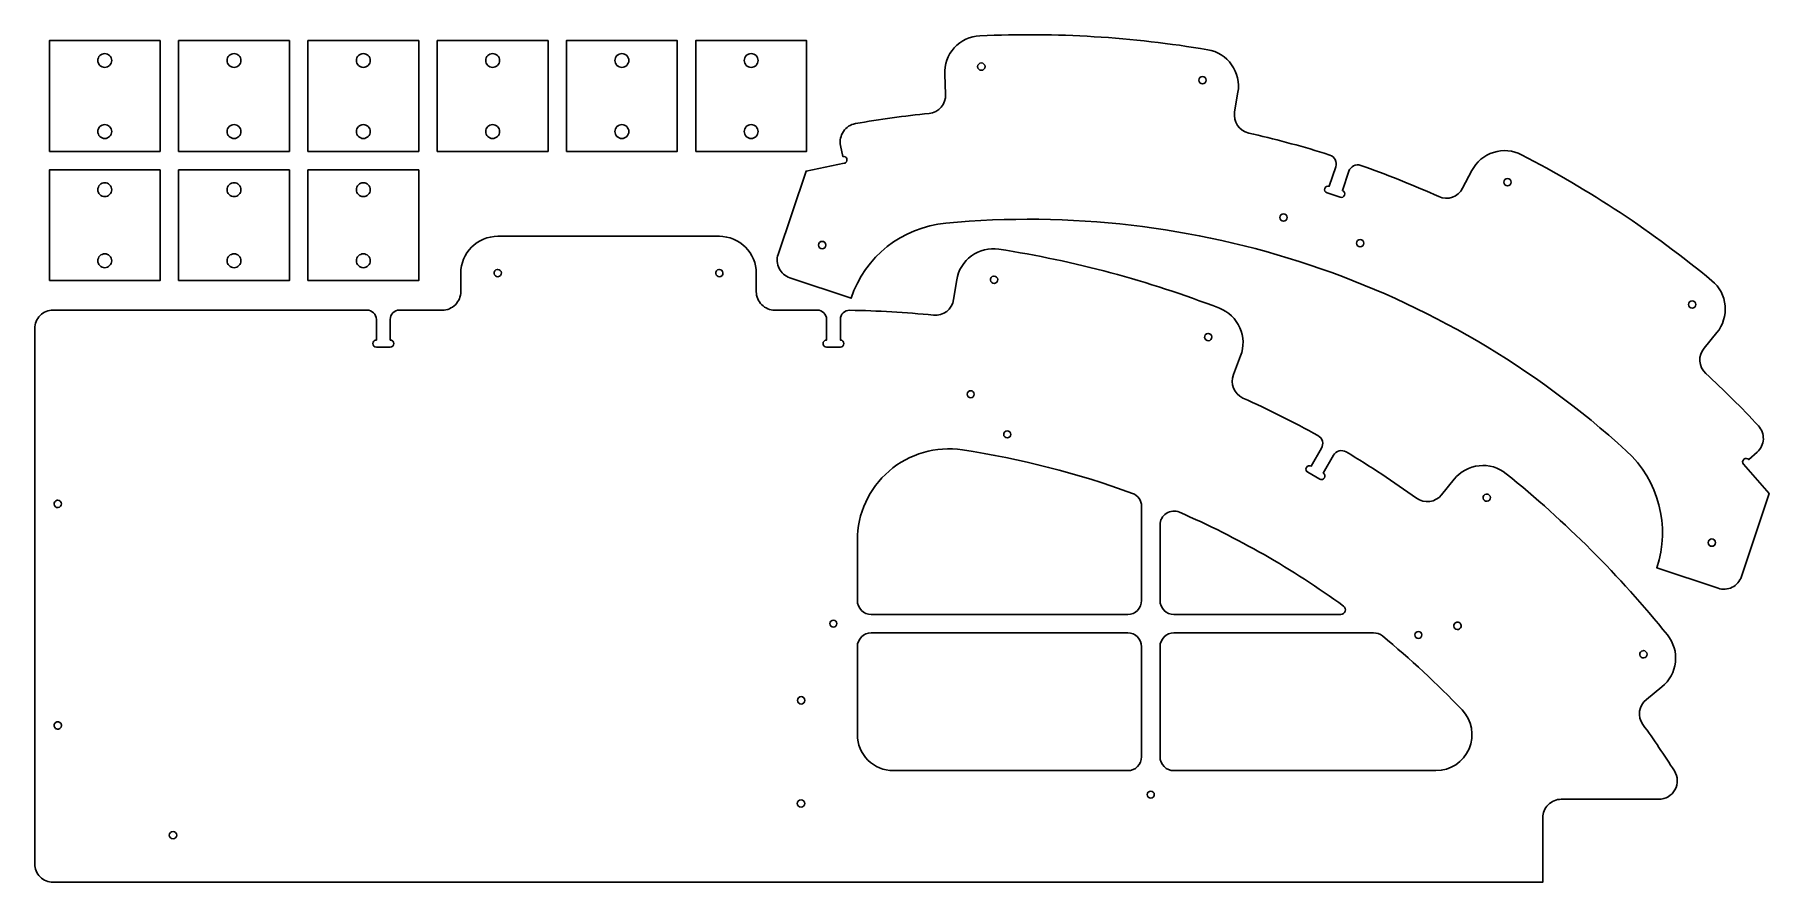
# Model space of a CAD drawing. Extents: x 1.2 to 95.1, y 1.4 to 47.4.
import ezdxf

# ---------------------------------------------------------------- set-up
doc = ezdxf.new("R2010")
doc.units = 0
doc.layers.add('THROUGH_CUT', color=18, linetype='CONTINUOUS')

msp = doc.modelspace()

# ---------------------------------------------------------------- linework, layer by layer
at = {"layer": 'THROUGH_CUT'}
for points in [[(1.954, 41.036), (7.954, 41.036), (7.954, 47.036), (1.954, 47.036)], [(8.954, 41.036), (14.954, 41.036), (14.954, 47.036), (8.954, 47.036)], [(15.954, 41.036), (21.954, 41.036), (21.954, 47.036), (15.954, 47.036)], [(22.954, 41.036), (28.954, 41.036), (28.954, 47.036), (22.954, 47.036)], [(29.954, 41.036), (35.954, 41.036), (35.954, 47.036), (29.954, 47.036)], [(36.954, 41.036), (42.954, 41.036), (42.954, 47.036), (36.954, 47.036)], [(1.954, 34.036), (7.954, 34.036), (7.954, 40.036), (1.954, 40.036)], [(8.954, 34.036), (14.954, 34.036), (14.954, 40.036), (8.954, 40.036)], [(15.954, 34.036), (21.954, 34.036), (21.954, 40.036), (15.954, 40.036)], [(2.608, 9.964), (2.6, 9.997), (2.587, 10.028), (2.569, 10.056), (2.546, 10.081), (2.52, 10.101), (2.49, 10.117), (2.458, 10.128), (2.425, 10.132), (2.391, 10.132), (2.358, 10.125), (2.327, 10.113), (2.298, 10.096), (2.272, 10.074), (2.251, 10.048), (2.234, 10.019), (2.222, 9.988), (2.216, 9.955), (2.216, 9.921), (2.221, 9.888), (2.232, 9.856), (2.248, 9.826), (2.269, 9.8), (2.294, 9.778), (2.322, 9.76), (2.354, 9.747), (2.386, 9.74), (2.42, 9.738), (2.453, 9.742), (2.486, 9.752), (2.516, 9.767), (2.543, 9.787), (2.566, 9.811), (2.585, 9.839), (2.599, 9.869), (2.607, 9.902), (2.61, 9.935), (2.61, 9.95)]]:
    msp.add_lwpolyline(points, close=True, dxfattribs=at)
for points in [[(70.974, 40.937), (71.285, 40.838, -0.418503), (71.607, 40.203), (71.254, 39.148, 0.414214), (71.013, 39.028, 0.414214), (71.133, 38.787), (71.844, 38.549, 1), (71.965, 38.91), (72.318, 39.965, -0.418418), (72.958, 40.278), (73.229, 40.183, -0.019729), (77.179, 38.586, 0.398319), (78.477, 39.038), (78.975, 39.998, -0.414214), (81.671, 40.853, -0.053413), (91.974, 34.031, -0.414214), (92.238, 31.215), (91.548, 30.381, 0.398319), (91.64, 29.009, -0.018627), (94.49, 26.171, -0.421842), (94.421, 24.741), (93.969, 24.341, 0.414214), (93.701, 24.357, 0.414214), (93.684, 24.089), (95.08, 22.51), (93.569, 17.996, -0.414214), (92.303, 17.366), (88.983, 18.477, 0.296805), (87.339, 24.814, 0.211427), (50.491, 37.149, 0.296798), (45.363, 33.08), (42.044, 34.191, -0.414214), (41.413, 35.457), (42.925, 39.972), (44.99, 40.391, 0.414214), (45.138, 40.615, 0.414214), (44.914, 40.764), (44.794, 41.355, -0.421842), (45.6, 42.539, -0.01862), (49.583, 43.09, 0.398319), (50.482, 44.13), (50.433, 45.211, -0.414214), (52.34, 47.3, -0.053413), (64.673, 46.544, -0.414214), (66.311, 44.238), (66.13, 43.171, 0.398319), (66.895, 42.029, -0.019556)], [(4.954, 46.336, 0.414214), (4.579, 45.961, 0.414214), (4.954, 45.586, 0.414214), (5.329, 45.961, 0.414214)], [(11.954, 46.336, 0.414214), (11.579, 45.961, 0.414214), (11.954, 45.586, 0.414214), (12.329, 45.961, 0.414214)], [(18.954, 46.336, 0.414214), (18.579, 45.961, 0.414214), (18.954, 45.586, 0.414214), (19.329, 45.961, 0.414214)], [(25.954, 46.336, 0.414214), (25.579, 45.961, 0.414214), (25.954, 45.586, 0.414214), (26.329, 45.961, 0.414214)], [(32.954, 46.336, 0.414214), (32.579, 45.961, 0.414214), (32.954, 45.586, 0.414214), (33.329, 45.961, 0.414214)], [(39.954, 46.336, 0.414214), (39.579, 45.961, 0.414214), (39.954, 45.586, 0.414214), (40.329, 45.961, 0.414214)], [(52.416, 45.828, 0.414214), (52.216, 45.628, 0.414214), (52.416, 45.428, 0.414214), (52.616, 45.628, 0.414214)], [(64.394, 45.094, 0.414214), (64.194, 44.894, 0.414214), (64.394, 44.694, 0.414214), (64.594, 44.894, 0.414214)], [(4.954, 42.486, 0.414214), (4.579, 42.111, 0.414214), (4.954, 41.736, 0.414214), (5.329, 42.111, 0.414214)], [(11.954, 42.486, 0.414214), (11.579, 42.111, 0.414214), (11.954, 41.736, 0.414214), (12.329, 42.111, 0.414214)], [(18.954, 42.486, 0.414214), (18.579, 42.111, 0.414214), (18.954, 41.736, 0.414214), (19.329, 42.111, 0.414214)], [(25.954, 42.486, 0.414214), (25.579, 42.111, 0.414214), (25.954, 41.736, 0.414214), (26.329, 42.111, 0.414214)], [(32.954, 42.486, 0.414214), (32.579, 42.111, 0.414214), (32.954, 41.736, 0.414214), (33.329, 42.111, 0.414214)], [(39.954, 42.486, 0.414214), (39.579, 42.111, 0.414214), (39.954, 41.736, 0.414214), (40.329, 42.111, 0.414214)], [(80.901, 39.568, 0.414214), (80.701, 39.368, 0.414214), (80.901, 39.168, 0.414214), (81.101, 39.368, 0.414214)], [(4.954, 39.336, 0.414214), (4.579, 38.961, 0.414214), (4.954, 38.586, 0.414214), (5.329, 38.961, 0.414214)], [(11.954, 39.336, 0.414214), (11.579, 38.961, 0.414214), (11.954, 38.586, 0.414214), (12.329, 38.961, 0.414214)], [(18.954, 39.336, 0.414214), (18.579, 38.961, 0.414214), (18.954, 38.586, 0.414214), (19.329, 38.961, 0.414214)], [(68.774, 37.653, 0.414214), (68.574, 37.453, 0.414214), (68.774, 37.253, 0.414214), (68.974, 37.453, 0.414214)], [(1.16, 31.435, -0.414214), (2.16, 32.435), (19.16, 32.435, -0.414214), (19.66, 31.935), (19.66, 30.815, 1), (19.66, 30.435), (20.41, 30.435, 1), (20.41, 30.815), (20.41, 31.935, -0.414214), (20.91, 32.435), (23.23, 32.435, 0.414214), (24.23, 33.435), (24.23, 34.435, -0.414214), (26.23, 36.435), (38.23, 36.435, -0.414214), (40.23, 34.435), (40.23, 33.435, 0.414214), (41.23, 32.435), (43.535, 32.435, -0.414214), (44.035, 31.935), (44.035, 30.815, 1), (44.035, 30.435), (44.785, 30.435, 1), (44.785, 30.815), (44.785, 31.929, -0.419011), (45.293, 32.429, -0.021038), (49.828, 32.163, 0.398319), (50.916, 33.004), (51.083, 34.073, -0.414214), (53.368, 35.74, -0.053419), (65.305, 32.541, -0.414214), (66.45, 29.955), (66.061, 28.946, 0.398319), (66.583, 27.674, -0.021038), (70.643, 25.636, -0.419007), (70.833, 24.949), (70.276, 23.984, 1), (70.086, 23.655), (70.735, 23.28, 1), (70.925, 23.609), (71.482, 24.574, -0.419017), (72.172, 24.753, -0.021097), (75.977, 22.249, 0.398319), (77.34, 22.432), (78.019, 23.274, -0.414214), (80.832, 23.575, -0.053411), (89.567, 14.836, -0.414214), (89.265, 12.023), (88.422, 11.344, 0.398319), (88.238, 9.982, -0.014042), (89.94, 7.472, -0.592148), (89.097, 5.934), (83.817, 5.934, 0.414214), (82.817, 4.934), (82.816, 1.435), (2.16, 1.435, -0.414214), (1.16, 2.435)], [(43.799, 36.161, 0.414214), (43.599, 35.961, 0.414214), (43.799, 35.761, 0.414214), (43.999, 35.961, 0.414214)], [(72.925, 36.263, 0.414214), (72.725, 36.063, 0.414214), (72.925, 35.863, 0.414214), (73.125, 36.063, 0.414214)], [(4.954, 35.486, 0.414214), (4.579, 35.111, 0.414214), (4.954, 34.736, 0.414214), (5.329, 35.111, 0.414214)], [(11.954, 35.486, 0.414214), (11.579, 35.111, 0.414214), (11.954, 34.736, 0.414214), (12.329, 35.111, 0.414214)], [(18.954, 35.486, 0.414214), (18.579, 35.111, 0.414214), (18.954, 34.736, 0.414214), (19.329, 35.111, 0.414214)], [(26.201, 34.64, 0.963401), (26.245, 34.248, 0.964287), (26.23, 34.642, 0.018181), (26.215, 34.642, 0.01864)], [(38.201, 34.638, 0.963401), (38.245, 34.246, 0.964287), (38.23, 34.64, 0.018181), (38.215, 34.639, 0.01864)], [(53.08, 34.278, 0.963401), (53.123, 33.886, 0.964287), (53.109, 34.28, 0.018181), (53.094, 34.28, 0.01864)], [(90.906, 32.942, 0.414214), (90.706, 32.742, 0.414214), (90.906, 32.542, 0.414214), (91.106, 32.742, 0.414214)], [(64.671, 31.171, 0.963401), (64.714, 30.779, 0.964287), (64.7, 31.174, 0.018181), (64.685, 31.173, 0.01864)], [(51.843, 28.069, 0.414214), (51.653, 27.879, 0.414214), (51.843, 27.689, 0.414214), (52.033, 27.879, 0.414214)], [(53.818, 25.894, 0.414214), (53.628, 25.704, 0.414214), (53.818, 25.514, 0.414214), (54.008, 25.704, 0.414214)], [(61.092, 21.801, 0.314475), (60.6, 22.505, 0.05076), (51.389, 24.863, 0.45862), (45.703, 19.968), (45.703, 16.701, 0.414214), (46.453, 15.951), (60.342, 15.951, 0.414214), (61.092, 16.701)], [(2.381, 22.133, 0.963401), (2.425, 21.741, 0.964287), (2.41, 22.135, 0.018181), (2.396, 22.135, 0.01864)], [(79.752, 22.471, 0.963401), (79.796, 22.079, 0.964287), (79.781, 22.473, 0.018181), (79.766, 22.472, 0.01864)], [(62.092, 20.799, -0.540205), (63.141, 21.486, -0.05467), (72.026, 16.404, -0.726345), (71.879, 15.951), (62.842, 15.951, -0.414214), (62.092, 16.701)], [(91.972, 20.04, 0.414214), (91.772, 19.84, 0.414214), (91.972, 19.64, 0.414214), (92.172, 19.84, 0.414214)], [(44.403, 15.641, 0.414214), (44.213, 15.451, 0.414214), (44.403, 15.261, 0.414214), (44.593, 15.451, 0.414214)], [(78.033, 15.445, 0.823734), (78.311, 15.169, 0.824147), (78.157, 15.529, 0.096403), (78.087, 15.499, 0.096651)], [(60.342, 7.485, 0.414214), (61.092, 8.235), (61.092, 14.201, 0.414214), (60.342, 14.951), (46.453, 14.951, 0.414214), (45.703, 14.201), (45.703, 9.435, 0.414214), (47.653, 7.485)], [(73.653, 14.951, -0.173043), (74.128, 14.782, -0.031371), (78.442, 10.778, -0.659022), (77.029, 7.485), (62.842, 7.485, -0.414214), (62.092, 8.235), (62.092, 14.201, -0.414214), (62.842, 14.951)], [(76.079, 15.027, 0.414214), (75.889, 14.837, 0.414214), (76.079, 14.647, 0.414214), (76.269, 14.837, 0.414214)], [(88.236, 13.984, 0.963401), (88.28, 13.592, 0.964287), (88.265, 13.987, 0.018181), (88.251, 13.986, 0.01864)], [(42.659, 11.494, 0.414214), (42.459, 11.294, 0.414214), (42.659, 11.094, 0.414214), (42.859, 11.294, 0.414214)], [(42.653, 5.909, 0.414214), (42.453, 5.709, 0.414214), (42.653, 5.509, 0.414214), (42.853, 5.709, 0.414214)], [(61.592, 6.375, 0.414214), (61.402, 6.185, 0.414214), (61.592, 5.995, 0.414214), (61.782, 6.185, 0.414214)], [(8.649, 4.193, 0.414214), (8.449, 3.993, 0.414214), (8.649, 3.793, 0.414214), (8.849, 3.993, 0.414214)]]:
    msp.add_lwpolyline(points, format="xyb", close=True, dxfattribs=at)

doc.saveas('drawing.dxf')
